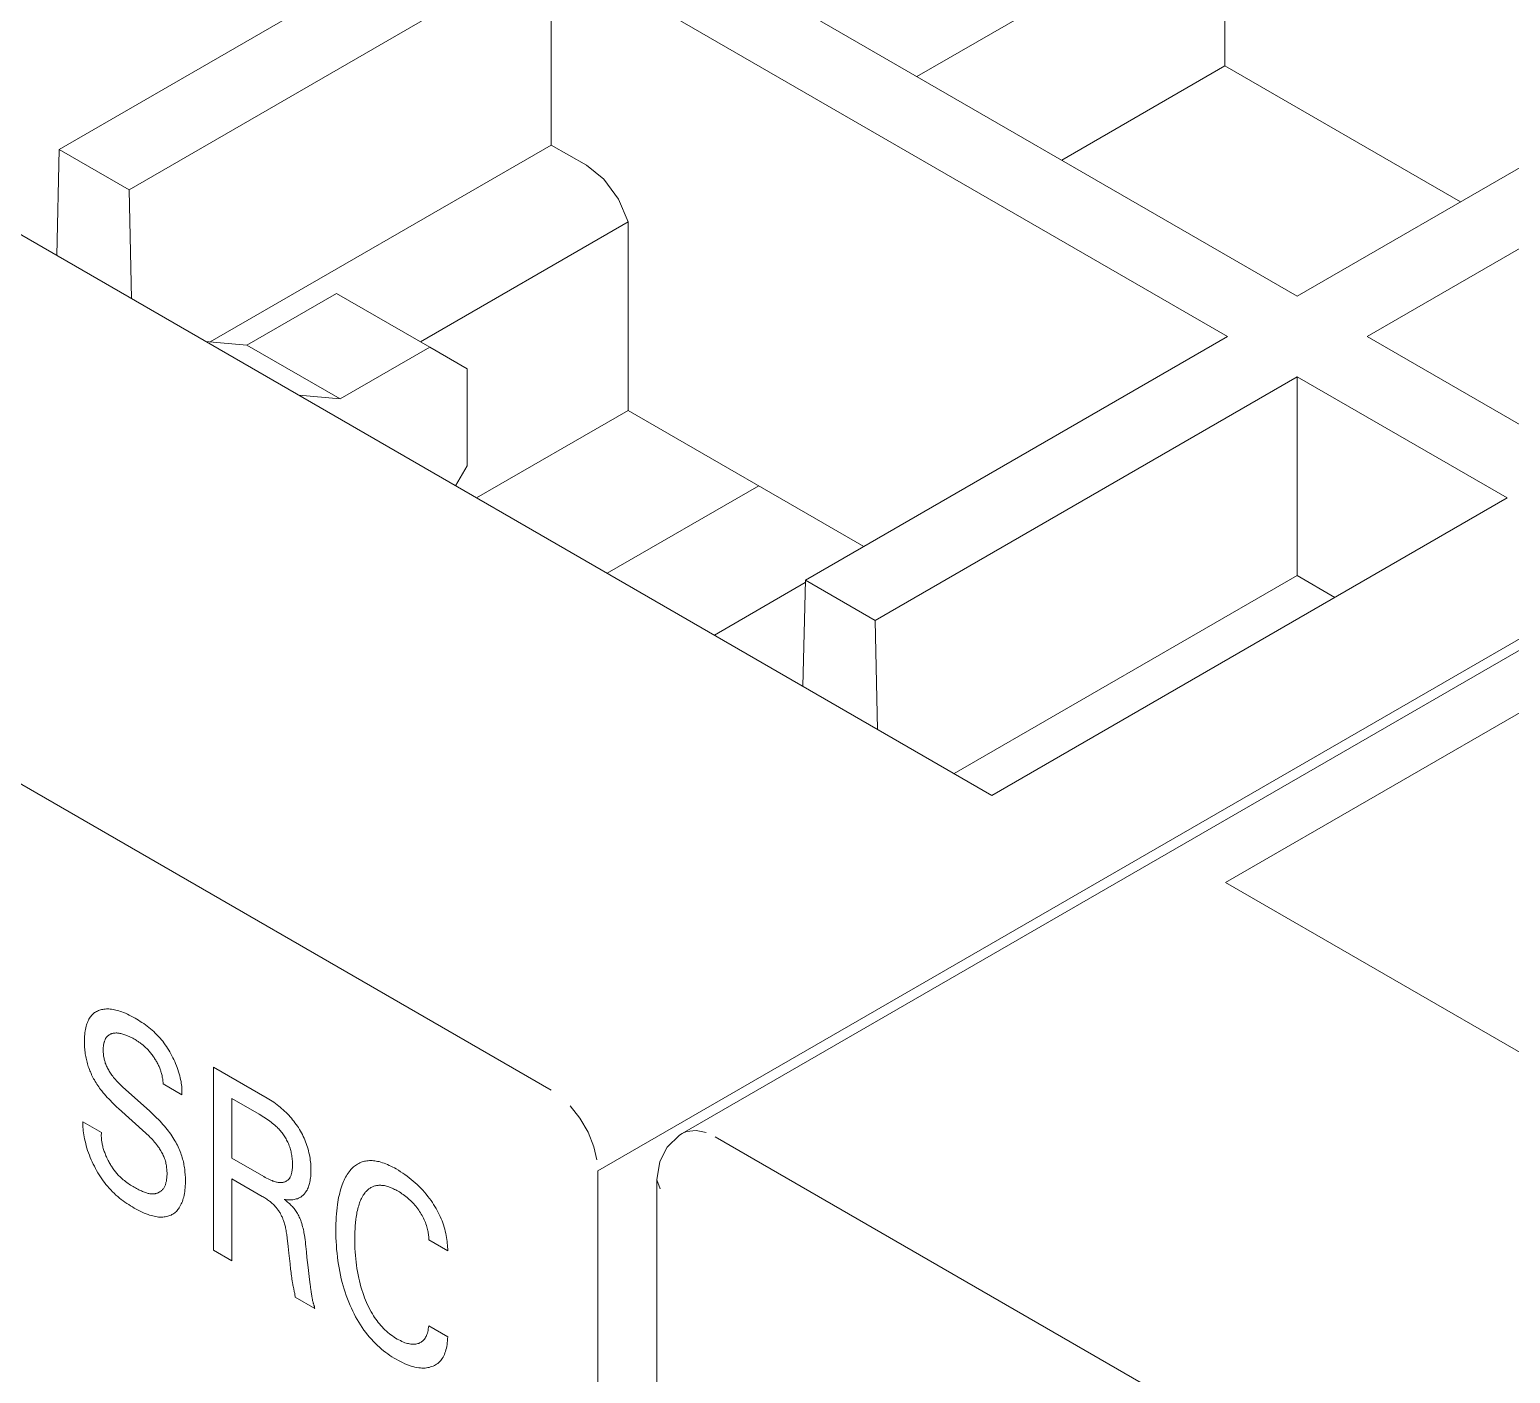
# Model space of a CAD drawing. Header units: inches. Extents: x 67578 to 72421, y -34894 to -31675.
# Drawn here: x 70339.46 to 70357.33, y -33310.33 to -33294.12 of the extents above; entities that cross this region are included whole.
import ezdxf

# ---------------------------------------------------------------- set-up
doc = ezdxf.new("R2010")
doc.units = ezdxf.units.IN
doc.header["$MEASUREMENT"] = 0

# ---------------------------------------------------------------- blocks, each defined once
blk = doc.blocks.new('ET200S')
at = {"lineweight": 0}
for p, q in [((87.434, 25.275), (109.001, 37.726)), ((86.794, 24.993), (108.361, 37.444)), ((82.711, 32.739), (85.911, 34.586)), ((92.097, 31.626), (86.97, 34.586)), ((91.55, 34.64), (89.214, 33.291)), ((91.55, 34.64), (91.55, 33.372)), ((86.441, 34.281), (83.24, 32.433)), ((86.441, 34.281), (86.441, 32.772)), ((86.441, 34.281), (91.568, 31.32)), ((92.097, 31.626), (96.094, 33.933)), ((96.623, 33.627), (92.627, 31.32)), ((90.312, 32.657), (91.55, 33.372)), ((93.336, 32.341), (91.55, 33.372)), ((89.782, 27.84), (80.412, 33.25)), ((82.693, 31.933), (82.711, 32.739)), ((83.24, 32.433), (82.711, 32.739)), ((86.441, 32.772), (83.854, 31.279)), ((86.708, 32.618), (86.441, 32.772)), ((86.708, 32.618), (86.839, 32.512)), ((86.839, 32.512), (86.95, 32.362)), ((83.24, 32.433), (83.259, 31.606)), ((86.95, 32.362), (87.025, 32.189)), ((87.025, 32.189), (85.45, 31.28)), ((87.025, 32.189), (87.025, 30.759)), ((84.814, 31.647), (84.134, 31.254)), ((84.814, 31.647), (85.521, 31.239)), ((86.441, 25.605), (76.541, 31.32)), ((84.134, 31.254), (83.82, 31.282)), ((84.134, 31.254), (84.841, 30.846)), ((85.521, 31.239), (84.841, 30.846)), ((85.521, 31.239), (85.804, 31.075)), ((88.368, 29.473), (91.568, 31.32)), ((94.219, 30.401), (92.627, 31.32)), ((85.804, 30.34), (85.804, 31.075)), ((92.097, 31.015), (88.897, 29.167)), ((92.097, 31.015), (92.097, 29.507)), ((92.097, 31.015), (93.689, 30.096)), ((84.841, 30.846), (84.527, 30.874)), ((85.875, 30.096), (87.025, 30.759)), ((88.811, 29.728), (87.025, 30.759)), ((85.804, 30.34), (85.716, 30.187)), ((86.865, 29.524), (88.015, 30.188)), ((89.782, 27.84), (93.689, 30.096)), ((88.367, 29.453), (87.678, 29.055)), ((88.368, 29.473), (88.349, 28.667)), ((88.897, 29.167), (88.368, 29.473)), ((92.097, 29.507), (89.496, 28.005)), ((95.462, 29.435), (91.555, 27.179)), ((92.383, 29.341), (92.097, 29.507)), ((88.916, 28.34), (88.897, 29.167)), ((100.925, 21.77), (91.555, 27.179)), ((83.88, 24.391), (83.88, 25.779)), ((83.88, 25.779), (84.287, 25.544)), ((83.191, 25.63), (83.397, 25.444)), ((83.64, 25.57), (83.498, 25.652)), ((84.02, 25.541), (84.02, 25.089)), ((84.226, 25.422), (84.02, 25.541)), ((83.367, 25.279), (83.161, 25.464)), ((86.658, 25.393), (86.585, 25.486)), ((86.72, 25.285), (86.658, 25.393)), ((82.89, 25.365), (83.031, 25.284)), ((86.764, 25.175), (86.72, 25.285)), ((87.414, 25.263), (87.434, 25.275)), ((87.468, 25.29), (87.434, 25.275)), ((87.541, 25.298), (87.468, 25.29)), ((87.616, 25.282), (87.541, 25.298)), ((86.788, 25.075), (86.764, 25.175)), ((87.264, 25.062), (87.321, 25.173)), ((87.321, 25.173), (87.414, 25.263)), ((97.584, 19.535), (87.684, 25.25)), ((84.02, 25.089), (84.263, 24.949)), ((87.243, 24.924), (87.264, 25.062)), ((84.02, 24.932), (84.02, 24.31)), ((84.25, 24.799), (84.02, 24.932)), ((86.794, -40.491), (86.794, 24.993)), ((87.243, 24.924), (87.243, -40.56)), ((87.266, 24.857), (87.243, 24.924)), ((84.446, 24.419), (84.439, 24.481)), ((84.02, 24.31), (83.88, 24.391)), ((85.656, 24.386), (85.512, 24.469)), ((84.606, 24.192), (84.614, 24.127)), ((84.648, 23.949), (84.499, 24.034)), ((84.626, 24.043), (84.621, 24.076)), ((85.512, 23.816), (85.656, 23.734))]:
    blk.add_line(p, q, dxfattribs=at)
for points in [[(83.64, 25.57), (83.641, 25.582), (83.641, 25.594), (83.641, 25.606), (83.64, 25.619), (83.639, 25.631), (83.638, 25.644), (83.636, 25.657), (83.634, 25.67), (83.631, 25.684), (83.628, 25.699), (83.624, 25.714), (83.62, 25.729), (83.615, 25.744), (83.61, 25.76), (83.605, 25.775), (83.599, 25.79), (83.593, 25.806), (83.586, 25.821), (83.579, 25.836), (83.572, 25.85), (83.565, 25.865), (83.557, 25.879), (83.549, 25.894), (83.541, 25.908), (83.532, 25.922), (83.523, 25.935), (83.514, 25.949), (83.504, 25.962), (83.495, 25.975), (83.485, 25.987), (83.475, 25.999), (83.463, 26.012), (83.451, 26.024), (83.439, 26.036), (83.427, 26.048), (83.414, 26.059), (83.402, 26.07), (83.389, 26.08), (83.376, 26.09), (83.364, 26.1), (83.351, 26.109), (83.338, 26.118), (83.325, 26.126), (83.311, 26.134), (83.298, 26.142), (83.285, 26.15), (83.271, 26.158), (83.256, 26.166), (83.242, 26.173), (83.228, 26.18), (83.213, 26.187), (83.199, 26.193), (83.185, 26.198), (83.174, 26.202), (83.162, 26.206), (83.151, 26.209), (83.14, 26.212), (83.129, 26.214), (83.119, 26.216), (83.108, 26.218), (83.097, 26.219), (83.087, 26.22), (83.078, 26.22), (83.068, 26.22), (83.059, 26.219), (83.049, 26.219), (83.04, 26.217), (83.031, 26.215), (83.023, 26.213), (83.015, 26.21), (83.007, 26.208), (83, 26.204), (82.993, 26.201), (82.986, 26.197), (82.979, 26.192), (82.973, 26.187), (82.967, 26.182), (82.961, 26.176), (82.955, 26.17), (82.95, 26.164), (82.945, 26.157), (82.94, 26.15), (82.936, 26.142), (82.932, 26.134), (82.928, 26.126), (82.924, 26.117), (82.921, 26.108), (82.918, 26.099), (82.915, 26.09), (82.912, 26.078), (82.909, 26.065), (82.907, 26.053), (82.905, 26.04), (82.904, 26.026), (82.903, 26.013), (82.902, 25.999), (82.902, 25.985), (82.902, 25.971)], [(82.902, 25.971), (82.902, 25.96), (82.902, 25.949), (82.903, 25.938), (82.903, 25.927), (82.904, 25.915), (82.905, 25.904), (82.907, 25.893), (82.908, 25.881), (82.91, 25.869), (82.912, 25.859), (82.914, 25.848), (82.916, 25.837), (82.919, 25.827), (82.922, 25.816), (82.925, 25.805), (82.928, 25.794), (82.931, 25.784), (82.935, 25.773), (82.939, 25.762), (82.943, 25.752), (82.947, 25.742), (82.952, 25.732), (82.956, 25.721), (82.961, 25.711), (82.966, 25.701), (82.971, 25.691), (82.977, 25.682), (82.983, 25.671), (82.99, 25.66), (82.996, 25.65), (83.003, 25.64), (83.01, 25.63), (83.017, 25.62), (83.024, 25.61), (83.034, 25.598), (83.044, 25.585), (83.054, 25.573), (83.065, 25.561), (83.075, 25.549), (83.086, 25.538), (83.098, 25.525), (83.11, 25.512), (83.123, 25.5), (83.135, 25.488), (83.148, 25.476), (83.161, 25.464)], [(83.191, 25.63), (83.183, 25.637), (83.176, 25.644), (83.168, 25.652), (83.16, 25.659), (83.153, 25.667), (83.145, 25.675), (83.138, 25.684), (83.13, 25.692), (83.123, 25.701), (83.116, 25.71), (83.109, 25.719), (83.104, 25.726), (83.099, 25.734), (83.095, 25.741), (83.09, 25.748), (83.086, 25.756), (83.081, 25.763), (83.077, 25.771), (83.073, 25.779), (83.07, 25.787), (83.066, 25.795), (83.063, 25.802), (83.06, 25.81), (83.058, 25.818), (83.055, 25.825), (83.053, 25.832), (83.051, 25.84), (83.05, 25.847), (83.048, 25.854), (83.047, 25.861), (83.046, 25.868), (83.045, 25.875), (83.045, 25.882), (83.044, 25.889), (83.044, 25.896), (83.044, 25.903), (83.044, 25.91), (83.044, 25.917), (83.044, 25.923), (83.044, 25.93), (83.045, 25.936), (83.046, 25.943), (83.047, 25.949), (83.048, 25.955), (83.049, 25.961), (83.051, 25.967), (83.053, 25.972), (83.054, 25.977), (83.056, 25.982), (83.058, 25.986), (83.06, 25.991), (83.062, 25.995), (83.065, 25.999), (83.067, 26.003), (83.07, 26.007), (83.073, 26.01), (83.076, 26.014), (83.079, 26.017), (83.083, 26.02), (83.086, 26.022), (83.09, 26.025), (83.094, 26.027), (83.098, 26.029), (83.102, 26.031), (83.106, 26.032), (83.11, 26.034), (83.115, 26.035), (83.119, 26.036), (83.124, 26.036), (83.129, 26.037), (83.135, 26.037), (83.141, 26.038), (83.146, 26.038), (83.152, 26.037), (83.158, 26.037), (83.164, 26.036), (83.17, 26.035), (83.177, 26.034), (83.185, 26.032), (83.193, 26.03), (83.2, 26.027), (83.208, 26.025), (83.216, 26.022), (83.224, 26.019), (83.232, 26.015), (83.241, 26.011), (83.25, 26.007), (83.259, 26.003), (83.268, 25.998), (83.277, 25.993), (83.285, 25.988), (83.293, 25.984), (83.3, 25.979), (83.308, 25.974), (83.315, 25.969), (83.323, 25.964), (83.33, 25.958), (83.338, 25.953), (83.347, 25.945), (83.357, 25.936)], [(83.357, 25.936), (83.363, 25.931), (83.368, 25.926), (83.374, 25.92), (83.379, 25.915), (83.385, 25.909), (83.39, 25.903), (83.395, 25.897), (83.401, 25.89), (83.406, 25.884), (83.411, 25.877), (83.416, 25.871), (83.421, 25.864), (83.426, 25.857), (83.43, 25.851), (83.434, 25.844), (83.438, 25.838), (83.442, 25.832), (83.446, 25.825), (83.45, 25.818), (83.454, 25.812), (83.457, 25.805), (83.461, 25.798), (83.464, 25.791), (83.467, 25.784), (83.47, 25.778), (83.473, 25.771), (83.475, 25.764), (83.478, 25.757), (83.48, 25.75), (83.482, 25.743), (83.484, 25.737), (83.486, 25.73), (83.488, 25.723), (83.49, 25.716), (83.491, 25.71), (83.492, 25.703), (83.494, 25.696), (83.495, 25.69), (83.496, 25.683), (83.496, 25.677), (83.497, 25.671), (83.498, 25.664), (83.498, 25.658), (83.498, 25.652)], [(84.417, 24.776), (84.427, 24.774), (84.436, 24.773), (84.446, 24.772), (84.456, 24.772), (84.465, 24.772), (84.474, 24.772), (84.483, 24.773), (84.492, 24.775), (84.5, 24.777), (84.508, 24.779), (84.516, 24.781), (84.524, 24.785), (84.53, 24.787), (84.536, 24.791), (84.542, 24.794), (84.547, 24.798), (84.552, 24.802), (84.558, 24.806), (84.563, 24.811), (84.567, 24.816), (84.572, 24.821), (84.576, 24.827), (84.581, 24.833), (84.585, 24.84), (84.59, 24.847), (84.593, 24.855), (84.597, 24.863), (84.6, 24.871), (84.603, 24.88), (84.606, 24.888), (84.608, 24.897), (84.61, 24.907), (84.612, 24.918), (84.614, 24.928), (84.616, 24.939), (84.617, 24.95), (84.618, 24.962), (84.618, 24.973), (84.618, 24.985), (84.619, 24.996), (84.619, 25.009), (84.618, 25.022), (84.618, 25.035), (84.617, 25.048), (84.615, 25.061), (84.614, 25.074), (84.612, 25.088), (84.61, 25.101), (84.607, 25.115), (84.604, 25.129), (84.601, 25.143), (84.597, 25.157), (84.593, 25.171), (84.589, 25.185), (84.584, 25.199), (84.579, 25.213), (84.573, 25.227), (84.567, 25.241), (84.561, 25.254), (84.554, 25.267), (84.547, 25.281), (84.54, 25.294), (84.532, 25.307), (84.524, 25.32), (84.516, 25.332), (84.507, 25.345), (84.498, 25.357), (84.489, 25.369), (84.48, 25.38), (84.471, 25.392), (84.461, 25.403), (84.451, 25.414), (84.441, 25.425), (84.43, 25.436), (84.419, 25.446), (84.408, 25.456), (84.397, 25.466), (84.386, 25.475), (84.375, 25.484), (84.363, 25.494), (84.35, 25.503), (84.338, 25.512), (84.325, 25.521), (84.312, 25.529), (84.3, 25.537), (84.287, 25.544)], [(83.667, 24.923), (83.667, 24.934), (83.667, 24.946), (83.666, 24.957), (83.665, 24.968), (83.664, 24.98), (83.663, 24.992), (83.662, 25.004), (83.66, 25.015), (83.658, 25.027), (83.656, 25.038), (83.654, 25.049), (83.652, 25.06), (83.649, 25.071), (83.646, 25.082), (83.643, 25.093), (83.639, 25.104), (83.636, 25.116), (83.632, 25.127), (83.627, 25.139), (83.622, 25.151), (83.617, 25.163), (83.612, 25.174), (83.606, 25.186), (83.6, 25.198), (83.594, 25.209), (83.587, 25.221), (83.58, 25.233), (83.572, 25.246), (83.564, 25.258), (83.556, 25.27), (83.547, 25.282), (83.539, 25.294), (83.528, 25.307), (83.518, 25.319), (83.508, 25.332), (83.497, 25.344), (83.486, 25.356), (83.475, 25.368), (83.462, 25.381), (83.449, 25.394), (83.436, 25.407), (83.423, 25.42), (83.41, 25.432), (83.397, 25.444)], [(84.226, 25.422), (84.238, 25.415), (84.25, 25.408), (84.262, 25.4), (84.274, 25.392), (84.285, 25.384), (84.297, 25.376), (84.307, 25.369), (84.317, 25.362), (84.326, 25.354), (84.336, 25.346), (84.346, 25.338), (84.355, 25.329), (84.362, 25.323), (84.368, 25.317), (84.375, 25.31), (84.381, 25.303), (84.388, 25.296), (84.394, 25.289), (84.4, 25.281), (84.406, 25.274), (84.411, 25.266), (84.416, 25.258), (84.421, 25.25), (84.426, 25.242), (84.431, 25.234), (84.435, 25.226), (84.44, 25.217), (84.444, 25.209), (84.448, 25.2), (84.451, 25.191), (84.455, 25.182), (84.458, 25.173), (84.461, 25.164), (84.464, 25.155), (84.466, 25.146), (84.468, 25.137), (84.47, 25.128), (84.472, 25.118), (84.474, 25.108), (84.475, 25.098), (84.476, 25.088), (84.477, 25.078), (84.478, 25.068), (84.479, 25.058), (84.479, 25.048), (84.479, 25.039), (84.479, 25.03), (84.478, 25.021), (84.478, 25.013), (84.477, 25.004), (84.476, 24.996), (84.475, 24.988), (84.474, 24.98), (84.472, 24.974), (84.471, 24.969), (84.47, 24.964), (84.468, 24.959), (84.466, 24.954), (84.464, 24.95), (84.462, 24.945), (84.46, 24.941), (84.458, 24.937), (84.455, 24.933), (84.452, 24.93), (84.449, 24.927), (84.446, 24.924), (84.443, 24.921), (84.439, 24.918), (84.435, 24.916), (84.432, 24.913), (84.428, 24.911), (84.424, 24.91), (84.42, 24.908), (84.415, 24.907), (84.411, 24.906), (84.406, 24.905), (84.402, 24.904), (84.397, 24.904), (84.393, 24.903), (84.388, 24.903), (84.383, 24.903), (84.377, 24.904), (84.37, 24.905), (84.364, 24.906), (84.357, 24.907), (84.351, 24.909), (84.344, 24.911), (84.338, 24.913), (84.331, 24.915), (84.324, 24.918), (84.314, 24.922), (84.304, 24.927), (84.294, 24.932), (84.283, 24.937), (84.273, 24.943), (84.263, 24.949)], [(82.89, 25.365), (82.89, 25.351), (82.89, 25.338), (82.89, 25.324), (82.891, 25.309), (82.893, 25.295), (82.895, 25.28), (82.897, 25.265), (82.899, 25.25), (82.902, 25.235), (82.906, 25.217), (82.911, 25.2), (82.915, 25.182), (82.921, 25.164), (82.926, 25.147), (82.933, 25.129), (82.939, 25.111), (82.946, 25.094), (82.953, 25.077), (82.961, 25.06), (82.969, 25.043), (82.977, 25.027), (82.985, 25.01), (82.994, 24.994), (83.003, 24.978), (83.013, 24.963), (83.023, 24.947), (83.033, 24.932), (83.043, 24.917), (83.054, 24.903), (83.065, 24.889), (83.076, 24.875), (83.088, 24.861), (83.101, 24.848), (83.114, 24.834), (83.127, 24.822), (83.14, 24.809), (83.154, 24.798), (83.167, 24.786), (83.181, 24.775), (83.195, 24.765), (83.209, 24.755), (83.223, 24.745), (83.237, 24.736), (83.251, 24.727), (83.265, 24.719), (83.279, 24.71), (83.294, 24.702), (83.309, 24.694), (83.325, 24.686), (83.34, 24.679), (83.355, 24.672), (83.37, 24.666), (83.384, 24.661), (83.396, 24.657), (83.408, 24.653), (83.419, 24.65), (83.431, 24.648), (83.442, 24.645), (83.453, 24.644), (83.464, 24.642), (83.475, 24.642), (83.485, 24.642), (83.495, 24.642), (83.505, 24.643), (83.514, 24.644), (83.524, 24.646), (83.533, 24.648), (83.542, 24.651), (83.55, 24.654), (83.558, 24.657), (83.565, 24.661), (83.572, 24.665), (83.579, 24.67), (83.586, 24.674), (83.592, 24.68), (83.599, 24.685), (83.604, 24.691), (83.61, 24.698), (83.615, 24.705), (83.621, 24.713), (83.626, 24.722), (83.631, 24.731), (83.636, 24.741), (83.64, 24.751), (83.644, 24.761), (83.648, 24.772), (83.651, 24.783), (83.654, 24.794), (83.657, 24.808), (83.66, 24.821), (83.662, 24.835), (83.663, 24.849), (83.665, 24.863), (83.666, 24.878), (83.667, 24.893), (83.667, 24.908), (83.667, 24.923)], [(83.169, 24.949), (83.163, 24.955), (83.156, 24.962), (83.15, 24.969), (83.144, 24.976), (83.139, 24.982), (83.134, 24.988), (83.129, 24.994), (83.125, 25.001), (83.12, 25.007), (83.115, 25.014), (83.111, 25.02), (83.106, 25.027), (83.102, 25.034), (83.098, 25.041), (83.094, 25.048), (83.09, 25.055), (83.086, 25.063), (83.082, 25.07), (83.078, 25.077), (83.075, 25.085), (83.071, 25.092), (83.068, 25.099), (83.064, 25.107), (83.061, 25.114), (83.058, 25.123), (83.055, 25.131), (83.052, 25.139), (83.049, 25.147), (83.047, 25.155), (83.044, 25.163), (83.042, 25.171), (83.04, 25.179), (83.038, 25.187), (83.036, 25.195), (83.035, 25.203), (83.034, 25.21), (83.033, 25.216), (83.032, 25.223), (83.031, 25.229), (83.03, 25.235), (83.03, 25.242), (83.03, 25.248), (83.029, 25.254), (83.029, 25.26), (83.029, 25.266), (83.03, 25.272), (83.03, 25.278), (83.031, 25.284)], [(83.367, 25.279), (83.375, 25.271), (83.384, 25.263), (83.392, 25.255), (83.4, 25.246), (83.409, 25.238), (83.417, 25.229), (83.425, 25.22), (83.433, 25.211), (83.441, 25.202), (83.448, 25.192), (83.456, 25.182), (83.461, 25.174), (83.467, 25.167), (83.472, 25.159), (83.477, 25.151), (83.482, 25.143), (83.486, 25.135), (83.491, 25.127), (83.495, 25.118), (83.499, 25.11), (83.503, 25.102), (83.506, 25.093), (83.509, 25.085), (83.513, 25.076), (83.515, 25.067), (83.518, 25.058), (83.52, 25.049), (83.522, 25.04), (83.523, 25.031), (83.524, 25.023), (83.525, 25.014), (83.526, 25.005), (83.527, 24.997), (83.527, 24.988), (83.528, 24.979), (83.528, 24.971), (83.528, 24.962), (83.527, 24.954), (83.527, 24.946), (83.526, 24.938), (83.525, 24.93), (83.524, 24.922), (83.523, 24.915), (83.521, 24.909), (83.52, 24.903), (83.518, 24.897), (83.517, 24.891), (83.515, 24.886), (83.513, 24.881), (83.51, 24.876), (83.508, 24.871), (83.505, 24.866), (83.503, 24.862), (83.5, 24.857), (83.497, 24.854), (83.494, 24.85), (83.49, 24.846), (83.487, 24.843), (83.483, 24.84), (83.48, 24.837), (83.476, 24.834), (83.472, 24.832), (83.468, 24.83), (83.464, 24.827), (83.46, 24.825), (83.455, 24.824), (83.451, 24.822), (83.446, 24.821), (83.441, 24.82), (83.437, 24.819), (83.432, 24.818), (83.427, 24.818), (83.422, 24.817), (83.417, 24.817), (83.411, 24.818), (83.404, 24.818), (83.398, 24.819), (83.391, 24.82), (83.384, 24.821), (83.378, 24.823), (83.371, 24.825), (83.364, 24.827), (83.357, 24.83), (83.35, 24.832), (83.341, 24.836), (83.333, 24.84), (83.324, 24.844), (83.315, 24.848), (83.306, 24.853), (83.297, 24.858), (83.288, 24.863), (83.279, 24.868), (83.27, 24.873), (83.26, 24.879), (83.251, 24.885), (83.241, 24.891), (83.232, 24.897), (83.223, 24.904), (83.214, 24.911), (83.205, 24.918), (83.195, 24.925), (83.187, 24.933), (83.178, 24.941), (83.169, 24.949)], [(85.656, 24.386), (85.656, 24.4), (85.655, 24.414), (85.655, 24.428), (85.653, 24.443), (85.652, 24.457), (85.65, 24.472), (85.648, 24.488), (85.645, 24.503), (85.642, 24.518), (85.638, 24.534), (85.634, 24.55), (85.629, 24.566), (85.624, 24.582), (85.619, 24.598), (85.613, 24.614), (85.606, 24.629), (85.6, 24.645), (85.592, 24.661), (85.584, 24.677), (85.576, 24.692), (85.568, 24.707), (85.559, 24.723), (85.549, 24.737), (85.54, 24.752), (85.53, 24.767), (85.518, 24.783), (85.505, 24.799), (85.493, 24.815), (85.48, 24.83), (85.467, 24.845), (85.454, 24.859), (85.439, 24.874), (85.425, 24.888), (85.41, 24.901), (85.395, 24.914), (85.38, 24.927), (85.365, 24.939), (85.349, 24.952), (85.332, 24.964), (85.316, 24.975), (85.299, 24.986), (85.282, 24.997), (85.265, 25.007), (85.252, 25.014), (85.239, 25.021), (85.226, 25.028), (85.213, 25.034), (85.2, 25.04), (85.187, 25.045), (85.175, 25.05), (85.162, 25.054), (85.149, 25.058), (85.137, 25.062), (85.124, 25.064), (85.114, 25.066), (85.103, 25.068), (85.093, 25.069), (85.083, 25.07), (85.073, 25.07), (85.063, 25.07), (85.053, 25.069), (85.044, 25.068), (85.034, 25.067), (85.025, 25.065), (85.016, 25.063), (85.007, 25.06), (84.999, 25.057), (84.99, 25.053), (84.981, 25.049), (84.973, 25.044), (84.965, 25.039), (84.957, 25.034), (84.95, 25.028), (84.942, 25.022), (84.935, 25.016), (84.929, 25.009), (84.922, 25.002), (84.916, 24.994), (84.908, 24.985), (84.901, 24.975), (84.895, 24.965), (84.888, 24.955), (84.882, 24.945), (84.876, 24.934), (84.871, 24.922), (84.866, 24.911), (84.861, 24.899), (84.856, 24.887), (84.851, 24.871), (84.846, 24.855), (84.841, 24.839), (84.837, 24.823), (84.833, 24.806), (84.829, 24.789), (84.826, 24.772), (84.823, 24.754), (84.82, 24.736), (84.817, 24.713), (84.815, 24.689), (84.813, 24.666), (84.811, 24.641), (84.81, 24.617), (84.809, 24.592), (84.808, 24.568), (84.808, 24.543)], [(84.957, 24.599), (84.96, 24.627), (84.962, 24.64), (84.964, 24.653), (84.966, 24.666), (84.968, 24.679), (84.971, 24.692), (84.974, 24.704), (84.977, 24.716), (84.981, 24.728), (84.985, 24.74), (84.988, 24.749), (84.991, 24.758), (84.995, 24.767), (84.998, 24.775), (85.002, 24.783), (85.007, 24.792), (85.011, 24.799), (85.016, 24.807), (85.021, 24.814), (85.026, 24.821), (85.03, 24.827), (85.034, 24.832), (85.039, 24.837), (85.043, 24.842), (85.048, 24.846), (85.053, 24.851), (85.058, 24.855), (85.063, 24.859), (85.068, 24.862), (85.074, 24.866), (85.08, 24.869), (85.085, 24.872), (85.091, 24.874), (85.097, 24.876), (85.103, 24.878), (85.109, 24.879), (85.116, 24.881), (85.122, 24.882), (85.128, 24.882), (85.135, 24.883), (85.142, 24.883), (85.148, 24.883), (85.155, 24.882), (85.162, 24.882), (85.169, 24.881), (85.176, 24.88), (85.185, 24.878), (85.193, 24.876), (85.201, 24.873), (85.21, 24.871), (85.219, 24.867), (85.227, 24.864), (85.236, 24.86), (85.245, 24.856), (85.253, 24.852), (85.262, 24.848), (85.271, 24.843), (85.28, 24.838), (85.29, 24.832), (85.3, 24.826), (85.309, 24.819), (85.319, 24.813), (85.329, 24.806), (85.339, 24.798), (85.348, 24.791), (85.356, 24.783), (85.365, 24.776), (85.374, 24.767), (85.382, 24.759), (85.391, 24.75), (85.399, 24.742), (85.407, 24.733), (85.414, 24.724), (85.422, 24.714), (85.429, 24.704), (85.436, 24.695), (85.443, 24.685), (85.45, 24.675), (85.456, 24.664), (85.462, 24.654), (85.468, 24.643), (85.473, 24.633), (85.478, 24.622), (85.483, 24.611), (85.487, 24.601), (85.491, 24.59), (85.495, 24.579), (85.498, 24.568), (85.501, 24.557), (85.504, 24.547), (85.506, 24.538), (85.507, 24.529), (85.509, 24.52), (85.51, 24.511), (85.511, 24.502), (85.512, 24.494), (85.512, 24.485), (85.512, 24.477), (85.512, 24.469)], [(84.25, 24.799), (84.257, 24.795), (84.264, 24.791), (84.27, 24.787), (84.277, 24.782), (84.284, 24.778), (84.29, 24.773), (84.297, 24.768), (84.304, 24.763), (84.309, 24.759), (84.315, 24.754), (84.321, 24.749), (84.326, 24.744), (84.332, 24.739), (84.337, 24.734), (84.342, 24.729), (84.348, 24.723), (84.352, 24.718), (84.357, 24.713), (84.361, 24.707), (84.365, 24.702), (84.369, 24.696), (84.373, 24.691), (84.377, 24.685), (84.381, 24.679), (84.385, 24.673), (84.388, 24.667), (84.391, 24.661), (84.394, 24.655), (84.397, 24.649), (84.4, 24.643), (84.403, 24.637), (84.405, 24.631), (84.407, 24.625), (84.411, 24.616), (84.413, 24.608), (84.416, 24.6), (84.418, 24.591), (84.421, 24.583), (84.423, 24.575), (84.425, 24.567), (84.427, 24.559), (84.429, 24.549), (84.431, 24.539), (84.432, 24.529), (84.434, 24.52), (84.436, 24.51), (84.437, 24.5), (84.438, 24.491), (84.439, 24.481)], [(84.606, 24.192), (84.598, 24.26), (84.589, 24.336), (84.585, 24.377), (84.581, 24.419), (84.579, 24.436), (84.577, 24.453), (84.575, 24.47), (84.572, 24.487), (84.57, 24.505), (84.566, 24.522), (84.564, 24.534), (84.562, 24.545), (84.559, 24.557), (84.556, 24.569), (84.553, 24.581), (84.549, 24.593), (84.545, 24.605), (84.542, 24.615), (84.539, 24.624), (84.535, 24.633), (84.531, 24.642), (84.527, 24.652), (84.522, 24.66), (84.517, 24.669), (84.513, 24.677), (84.508, 24.685), (84.502, 24.692), (84.497, 24.699), (84.492, 24.706), (84.485, 24.714), (84.479, 24.721), (84.472, 24.728), (84.465, 24.735), (84.458, 24.742), (84.45, 24.749), (84.442, 24.756), (84.433, 24.763), (84.425, 24.769), (84.417, 24.776)], [(85.512, 23.816), (85.511, 23.805), (85.509, 23.793), (85.507, 23.782), (85.505, 23.771), (85.502, 23.761), (85.498, 23.751), (85.495, 23.744), (85.492, 23.736), (85.488, 23.73), (85.484, 23.723), (85.48, 23.717), (85.476, 23.711), (85.471, 23.706), (85.466, 23.701), (85.46, 23.697), (85.455, 23.693), (85.449, 23.69), (85.443, 23.687), (85.436, 23.684), (85.43, 23.682), (85.423, 23.68), (85.415, 23.679), (85.408, 23.678), (85.4, 23.677), (85.392, 23.677), (85.384, 23.678), (85.376, 23.679), (85.367, 23.68), (85.359, 23.682), (85.35, 23.684), (85.341, 23.686), (85.332, 23.689), (85.32, 23.694), (85.309, 23.699), (85.297, 23.705), (85.285, 23.711), (85.273, 23.717), (85.261, 23.724), (85.25, 23.732), (85.238, 23.74), (85.226, 23.748), (85.215, 23.757), (85.203, 23.767), (85.192, 23.776), (85.18, 23.787), (85.169, 23.798), (85.159, 23.809), (85.149, 23.82), (85.139, 23.831), (85.129, 23.843), (85.12, 23.856), (85.11, 23.868), (85.102, 23.881), (85.093, 23.894), (85.085, 23.908), (85.075, 23.924), (85.066, 23.941), (85.057, 23.959), (85.049, 23.976), (85.041, 23.994), (85.033, 24.011), (85.026, 24.029), (85.02, 24.047), (85.012, 24.069), (85.005, 24.091), (84.998, 24.113), (84.992, 24.135), (84.987, 24.157), (84.982, 24.179), (84.977, 24.204), (84.972, 24.228), (84.968, 24.252), (84.965, 24.277), (84.962, 24.3), (84.959, 24.324), (84.957, 24.351), (84.955, 24.378), (84.953, 24.404), (84.952, 24.431), (84.952, 24.457), (84.952, 24.482), (84.952, 24.506), (84.953, 24.53), (84.954, 24.553), (84.955, 24.576), (84.957, 24.599)], [(84.808, 24.543), (84.809, 24.514), (84.809, 24.485), (84.81, 24.456), (84.812, 24.426), (84.814, 24.397), (84.817, 24.367), (84.82, 24.337), (84.824, 24.31), (84.828, 24.283), (84.832, 24.256), (84.837, 24.229), (84.843, 24.201), (84.849, 24.174), (84.856, 24.146), (84.863, 24.121), (84.87, 24.096), (84.878, 24.072), (84.887, 24.047), (84.896, 24.022), (84.906, 23.997), (84.916, 23.972), (84.926, 23.95), (84.936, 23.928), (84.947, 23.907), (84.958, 23.886), (84.97, 23.865), (84.982, 23.844), (84.995, 23.824), (85.008, 23.804), (85.021, 23.785), (85.035, 23.767), (85.049, 23.749), (85.063, 23.732), (85.078, 23.715), (85.093, 23.699), (85.109, 23.683), (85.124, 23.668), (85.139, 23.654), (85.155, 23.641), (85.17, 23.628), (85.186, 23.616), (85.202, 23.604), (85.218, 23.593), (85.233, 23.583), (85.249, 23.573), (85.265, 23.564), (85.282, 23.554), (85.298, 23.546), (85.314, 23.538), (85.331, 23.53), (85.347, 23.523), (85.363, 23.517), (85.378, 23.512), (85.392, 23.508), (85.407, 23.504), (85.421, 23.501), (85.436, 23.499), (85.45, 23.498), (85.461, 23.497), (85.472, 23.497), (85.484, 23.497), (85.495, 23.498), (85.505, 23.5), (85.516, 23.502), (85.526, 23.505), (85.536, 23.508), (85.545, 23.511), (85.555, 23.516), (85.564, 23.52), (85.572, 23.526), (85.581, 23.532), (85.589, 23.538), (85.596, 23.546), (85.603, 23.553), (85.609, 23.561), (85.615, 23.57), (85.621, 23.58), (85.626, 23.59), (85.631, 23.6), (85.635, 23.611), (85.639, 23.622), (85.643, 23.635), (85.646, 23.648), (85.649, 23.661), (85.651, 23.675), (85.653, 23.689), (85.654, 23.704), (85.655, 23.719), (85.656, 23.734)], [(84.446, 24.419), (84.448, 24.393), (84.451, 24.367), (84.461, 24.287)], [(84.461, 24.287), (84.465, 24.247), (84.468, 24.221)], [(84.468, 24.221), (84.47, 24.208), (84.471, 24.195), (84.473, 24.182), (84.475, 24.17), (84.477, 24.157), (84.479, 24.144), (84.482, 24.132), (84.483, 24.125), (84.484, 24.118), (84.489, 24.098)], [(84.489, 24.098), (84.49, 24.091), (84.492, 24.085), (84.493, 24.078), (84.494, 24.071), (84.496, 24.064), (84.497, 24.057), (84.498, 24.049), (84.499, 24.042), (84.499, 24.034)], [(84.621, 24.076), (84.618, 24.096), (84.616, 24.106), (84.615, 24.117), (84.614, 24.127)], [(84.638, 23.986), (84.637, 23.989), (84.636, 23.993), (84.635, 23.996), (84.634, 24.002), (84.632, 24.008), (84.631, 24.013), (84.63, 24.019), (84.629, 24.025), (84.628, 24.031), (84.627, 24.037), (84.626, 24.043)], [(84.648, 23.949), (84.647, 23.952), (84.646, 23.956), (84.645, 23.96), (84.645, 23.963), (84.644, 23.966), (84.643, 23.97), (84.642, 23.973), (84.641, 23.976), (84.638, 23.986)]]:
    blk.add_lwpolyline(points, dxfattribs=at)

msp = doc.modelspace()

# ---------------------------------------------------------------- block references
at = {"xscale": 1.59100124616462, "yscale": 1.59100124616462, "zscale": 1.59100124616462}
msp.add_blockref('ET200S', (70208.226, -33347.652), dxfattribs=at)

doc.saveas('drawing.dxf')
